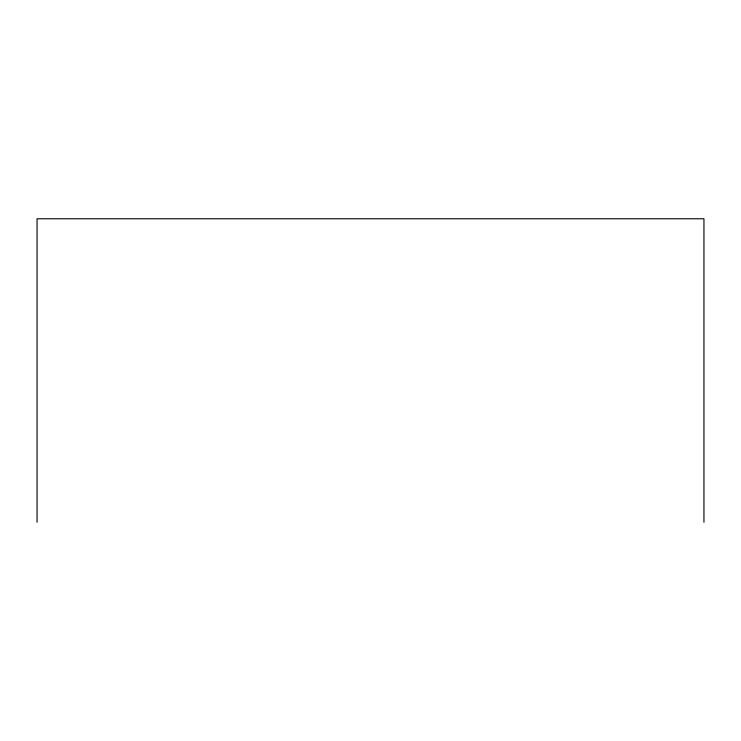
<?xml version="1.0" encoding="UTF-8"?>
<svg xmlns="http://www.w3.org/2000/svg" width="741" height="741" viewBox="0 0 741 741"><rect width="100%" height="100%" fill="white"/><g stroke="black" fill="none" stroke-linecap="round" stroke-linejoin="round"><path stroke-width="1.11" d="M703.95 522.238L703.95 218.762L37.05 218.762L37.05 522.238"/></g></svg>
